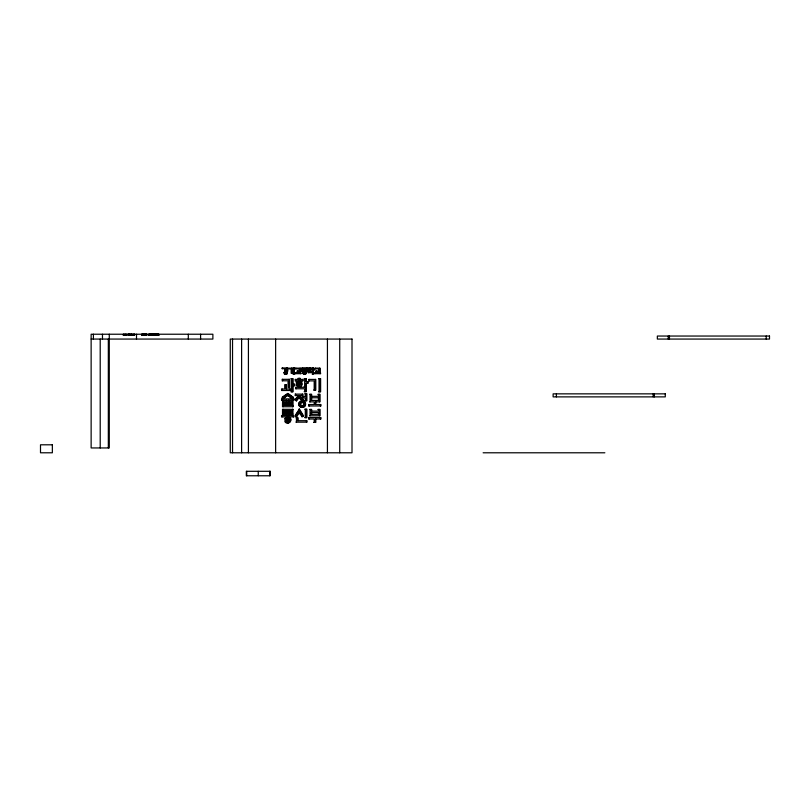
<?xml version="1.0" encoding="UTF-8"?>
<svg xmlns="http://www.w3.org/2000/svg" width="810" height="810" viewBox="0 0 810 810"><rect width="100%" height="100%" fill="white"/><g stroke="black" fill="none" stroke-linecap="round" stroke-linejoin="round"><path stroke-width="1.21" d="M283.895 372.489L285.798 371.263A1.731 1.691 -90 0 1 286.618 371.699L286.618 373.896A1.731 1.691 -90 0 1 285.798 374.321L284.847 374.23M298.839 402.884L298.839 405.395M308.185 370.089C311.394 366.16 311.394 374.544 308.185 370.626M302.798 372.387L302.798 373.531M303.315 372.387L303.315 373.531M296.197 416.796L298.941 411.956L302.231 416.694L303.527 415.854L299.457 409.121L295.447 414.983M299.457 411.956L296.713 416.796L295.387 415.965L299.457 409.121M296.095 382.836C303.963 375.313 303.963 392.546 296.095 385.013M286.264 373.126C284.745 375.141 283.915 370.889 286.072 372.175M299.325 397.214L296.187 400.808L299.325 397.214L301.958 400.585L303.092 399.644L299.801 395.533M298.293 395.533L295.012 399.836L296.703 400.808M295.529 399.836L298.809 395.533L295.032 395.533M292.005 398.571L293.473 397.426L292.005 398.571L287.489 395.31L282.974 398.571L288.006 395.31L292.521 398.571M299.143 402.337L302.454 400.899M284.857 418.466L288.006 417.16M298.809 397.214L301.442 400.585L303.092 399.644M282.022 397.426L286.578 394.146M293.473 397.426L288.006 393.488L282.538 397.426L283.49 398.571M298.819 382.573C295.782 387.798 304.732 382.826 298.303 382.573C295.204 384.537 300.996 386.937 300.196 383.363M287.408 418.608C284.047 424.268 293.817 418.972 286.892 418.608C283.095 422.952 292.643 421.068 287.489 418.497M303.527 415.854L301.715 416.694L302.231 416.694M303.234 407.116C306.22 406.104 305.694 401.385 302.596 400.97M303.365 371.739L305.107 371.739A1.549 1.519 -90 0 1 305.664 372.387L305.664 373.531A1.549 1.519 -90 0 1 305.107 374.179L303.365 374.179M303.882 371.739L305.623 371.739A1.549 1.519 -90 0 1 306.19 372.387L306.19 373.531A1.549 1.519 -90 0 1 305.623 374.179L303.882 374.179M299.447 386.694C302.899 386.218 302.262 380.882 298.85 381.105M298.768 381.166C295.326 381.611 295.944 386.988 299.366 386.745M301.786 400.97C298.303 401.416 298.303 406.863 301.786 407.308M288.127 422.942C291.013 422.628 291.529 418.264 288.725 417.393M287.368 417.221L285.373 418.466A2.663 2.602 -90 0 0 284.847 420.086L285.768 422.132L288.006 423.002M302.434 402.317C300.561 402.286 300.014 405.121 301.755 405.8M301.917 405.931C303.811 405.972 304.358 403.137 302.596 402.449M301.938 407.379C306.899 408.159 306.818 400.1 301.938 400.899M303.112 407.308L300.632 407.116L299.143 405.942M91.135 339.066L212.878 339.066L212.878 334.226L91.135 334.226L91.135 447.95L109.279 447.95L109.279 334.226M312.144 367.791L313.429 367.791L313.429 369.279M281.991 367.973L285.515 367.973L285.515 371L284.745 371L284.745 368.671L281.991 368.671M285.535 368.489L287.064 368.489L287.064 367.791M285.535 369.137L287.064 369.137L287.064 369.725L285.535 369.725M285.535 370.373L287.064 370.373L287.064 371.162M301.381 370.524L307.598 370.524L307.598 371.213L301.381 371.213M318.765 371.01L318.016 371.01L318.016 372.985L316.477 372.985L316.477 371.01M312.144 371.628L313.429 371.628L313.429 370.059M308.023 371.982L313.429 371.982L313.429 374.088L312.144 374.088M318.846 371.871L320.132 371.871L320.132 368.145L314.827 368.145L314.827 368.844L319.363 368.844L319.363 371.871M308.023 372.681L312.66 372.681L312.66 374.088M294.88 372.985L297.594 372.985L297.594 371.01M314.381 372.985L316.234 372.985L316.234 371.01M294.88 373.683L301.097 373.683L301.097 372.985L297.847 372.985L297.847 371.01M314.381 373.683L320.598 373.683L320.598 372.985L318.249 372.985L318.249 371.01M290.922 378.604L293.038 378.604L293.038 384.173M304.145 378.604L306.261 378.604L306.261 381.692M318.492 378.604L320.618 378.604L320.618 391.807L318.492 391.807M282.032 379.333L289.646 379.333L289.646 387.494L288.066 387.494L288.066 380.791L282.032 380.791M295.042 379.434L298.505 379.434L298.505 378.331L300.216 378.331L300.216 379.434M308.721 379.424L315.789 379.424L315.789 390.086L313.662 390.086M295.042 380.852L303.092 380.852L303.092 379.434L299.7 379.434L299.7 378.331M308.721 380.892L314.189 380.892L314.189 390.086M304.145 386.562L306.261 386.562L306.261 383.322M295.579 387.312L306.261 387.312L306.261 391.686L304.145 391.686M295.579 388.759L304.661 388.759L304.661 391.686M290.922 391.807L293.038 391.807L293.038 385.732M288.006 393.488L287.489 393.488L292.957 397.426M304.773 393.741L306.899 393.741L306.899 400.748L304.773 400.748M295.032 394.126L302.95 394.126L302.95 395.533L299.285 395.533L302.565 399.644M309.531 394.308L311.637 394.308L311.637 396.333M317.905 394.308L320.011 394.308L320.011 401.861L315.313 401.861L315.313 404.524L320.952 404.524L320.952 405.982L308.59 405.982M287.489 395.31L288.006 395.31M302.373 396.475L305.299 396.475L305.299 393.741M302.373 397.882L305.299 397.882L305.299 400.748M301.442 400.585L301.958 400.585M309.531 401.861L314.209 401.861L314.209 404.524L308.59 404.524M304.773 409.202L306.899 409.202L306.899 417.656L304.773 417.656M309.531 409.425L311.637 409.425L311.637 411.095M317.905 409.425L320.011 409.425L320.011 415.783L309.531 415.783M308.59 417.555L320.952 417.555L320.952 419.013L315.313 419.013L315.313 422.405M295.923 417.737L298.039 417.737L298.039 420.694M308.59 419.013L314.209 419.013L314.209 422.405M295.923 422.152L307.01 422.152L307.01 420.694L297.523 420.694L297.523 417.737M313.693 422.405L315.829 422.405L315.829 419.013M483.125 452.79L604.867 452.79M287.489 417.16L288.643 417.221M298.85 382.472L299.406 382.573M288.127 417.221C294.739 417.919 288.542 426.617 284.857 421.696M284.33 373.896L283.895 373.106M298.941 409.121L303.011 415.854M298.941 411.956L300.601 414.801M766.23 336.039L766.23 339.066M669.445 336.039L669.445 339.066M668.24 336.039L668.24 339.066M654.399 393.852L654.399 396.88M653.184 393.852L653.184 396.88M556.399 393.852L556.399 396.88M339.724 339.066L339.724 452.79M327.432 339.066L327.432 452.79M320.436 404.524L320.436 405.982M320.436 417.555L320.436 419.013M320.082 372.985L320.082 373.683M320.092 378.604L320.092 391.807M319.616 368.145L319.616 371.871M319.484 394.308L319.484 401.861M319.484 409.425L319.484 415.783M319.018 378.604L319.018 391.807M318.846 368.844L318.765 372.985M318.421 394.308L318.421 396.333L311.121 396.333L311.121 394.308M318.421 409.425L318.421 411.095L311.121 411.095L311.121 409.425M316.993 372.985L316.993 371.01L315.718 371.01L315.718 372.985M315.829 401.861L315.829 404.524M315.343 368.145L315.343 368.844M315.262 379.424L315.262 390.086M314.898 372.985L314.898 373.683M313.804 369.279L313.804 370.059M312.913 367.791L312.913 369.279L314.32 369.279L314.32 370.059L312.913 370.059L312.913 371.628M312.913 371.982L312.913 374.088M312.66 367.791L312.66 371.628M311.637 397.761L311.637 400.413M311.637 412.523L311.637 414.335M310.524 368.196L309.187 367.659L309.187 368.196M310.007 367.659L310.007 368.196L311.901 368.196L311.901 368.874L308.286 368.874L308.286 368.196L309.703 367.659M310.048 394.308L310.048 401.861M310.048 409.425L310.048 415.783M309.238 379.424L309.238 380.892M309.106 404.524L309.106 405.982M309.106 417.555L309.106 419.013M308.539 371.982L308.539 372.681M307.587 381.692L307.587 383.322M307.081 370.524L307.081 371.213M306.625 367.872L306.625 368.55M306.646 369.38L306.646 370.048M306.494 420.694L306.494 422.152M306.372 393.741L306.372 400.748M306.372 409.202L306.372 417.656M305.745 378.604L305.745 381.692L308.114 381.692L308.114 383.322L305.745 383.322L305.745 386.562M305.745 387.312L305.745 391.686M305.299 409.202L305.299 417.656M304.661 378.604L304.661 386.562M303.122 368.55L303.122 369.38M302.899 396.475L302.899 397.882M302.565 379.434L302.565 380.852M302.353 367.872L302.353 370.048M302.434 394.126L302.434 395.533M301.897 370.524L301.897 371.213M300.581 372.985L300.581 373.683M300.115 368.145L300.115 371.871M299.862 371.871L299.862 368.844L295.326 368.844L295.326 368.145L300.632 368.145L300.632 371.871L299.346 371.871L299.346 368.844M298.363 372.985L298.363 371.01L297.078 371.01L297.078 372.985M297.989 378.331L297.989 379.434M296.44 417.737L296.44 422.152M296.095 387.312L296.095 388.759M295.842 368.145L295.842 368.844M295.559 379.434L295.559 380.852M295.549 394.126L295.549 395.533M295.397 372.985L295.397 373.683M294.182 384.173L294.182 385.732M293.817 367.791L293.817 374.149M293.564 367.791L293.564 374.149M293.412 398.874L293.412 400.221M293.412 415.54L293.412 416.887M292.643 405.395L292.643 406.721M292.521 378.604L292.521 384.173L294.698 384.173L294.698 385.732L292.521 385.732L292.521 391.807M292.461 401.233L292.461 404.585M292.45 409.333L292.45 410.67M292.39 411.369L292.39 412.654M292.491 413.383L292.491 414.69M291.499 368.185L291.499 373.319M291.438 378.604L291.438 391.807M290.881 402.54L290.881 403.299M289.929 389.033L289.929 390.491M289.13 379.333L289.13 387.494M288.805 400.221L288.805 401.233M288.805 414.69L288.805 415.54M287.317 367.791L287.317 371.162M286.669 400.221L286.669 401.233M286.669 414.69L286.669 415.54M286.548 368.489L286.548 367.791L287.833 367.791L287.833 371.162L286.548 371.162L286.548 370.373M286.548 369.137L286.548 369.725M286.305 389.033L286.305 384.679L284.715 384.679L284.715 389.033L281.566 389.033L281.566 390.491L290.446 390.491L290.446 389.033L285.788 389.033L285.788 384.679M286.051 368.489L286.051 369.137M286.051 369.725L286.051 370.373M284.624 410.67L284.624 411.369M284.624 412.654L284.624 413.383M284.614 404.585L284.614 405.395M283.024 401.233L283.024 402.54M283.024 403.299L283.024 406.721M283.024 409.333L283.024 414.69M282.508 367.973L282.508 368.671M282.548 379.333L282.548 380.791M282.083 389.033L282.083 390.491M282.083 398.874L282.083 400.221M282.083 415.54L282.083 416.887M275.633 339.066L275.633 452.79M269.76 471.298L269.76 475.774M258.248 471.298L258.248 475.774M248.417 339.066L248.417 452.79M246.736 471.298L246.736 475.774M241.613 339.066L241.613 452.79M232.531 339.066L232.531 452.79M200.586 334.226L200.586 339.066M188.305 334.226L188.305 339.066M158.78 334.226L158.78 335.431M158.689 334.226L158.689 335.431M158.547 334.226L158.547 335.431M158.213 334.226L158.213 335.431M157.737 334.226L157.737 335.431M157.596 334.226L157.596 335.431M157.464 334.226L157.484 335.431M157.019 334.226L157.019 335.431M156.765 334.226L156.765 335.431M156.35 334.226L156.35 335.431M156.127 334.226L156.127 335.431M155.955 334.226L156.026 335.431M155.317 334.226L155.317 335.431M155.105 334.226L155.105 335.431M154.862 334.226L154.862 335.431M154.74 334.226L154.74 335.431M154.669 334.226L154.669 335.431M154.467 334.226L154.427 335.431M154.285 334.226L154.295 335.431M153.849 334.226L153.849 335.431M153.708 334.226L153.708 335.431L153.566 334.226M153.424 334.226L153.353 335.431M152.675 334.226L152.675 335.431M152.513 335.431L152.574 334.226L152.432 335.431M152.067 334.226L152.067 335.431M151.976 334.226L151.976 335.431M151.338 334.226L151.338 335.431M151.035 334.226L151.035 335.431L150.883 334.226M150.65 334.226L150.65 335.431M150.417 334.226L150.417 335.431M149.931 334.226L149.931 335.431M149.769 334.226L149.769 335.431M149.536 334.226L149.536 335.431M149.394 334.226L149.394 335.431M149.192 334.226L149.192 335.431M148.999 334.226L148.999 335.431M148.888 334.226L148.888 335.431M146.812 334.226L146.812 335.431M146.59 334.226L146.59 335.431M146.468 334.226L146.468 335.431M145.952 334.226L145.952 335.431M145.851 334.226L145.851 335.431M145.618 334.226L145.618 335.431M145.344 334.226L145.344 335.431M145.233 334.226L145.172 335.431M144.95 334.226L145.051 335.431M144.777 334.226L144.798 335.431M144.656 334.226L144.656 335.431M144.413 334.226L144.413 335.431M143.917 334.226L143.917 335.431M143.643 334.226L143.643 335.431M143.39 334.226L143.492 335.431M143.076 334.226L143.076 335.431L142.945 334.226M142.742 334.226L142.742 335.431M141.861 334.226L141.861 335.431M141.618 334.226L141.679 335.431M136.505 334.226L136.505 339.066M134.561 334.226L134.561 335.431M134.278 334.226L134.278 335.431M133.913 334.226L133.913 335.431M133.407 334.226L133.407 335.431M132.789 334.226L132.779 335.431M132.06 334.226L132.06 335.431M131.625 334.226L131.625 335.431M131.423 334.226L131.423 335.431M131.078 334.226L131.22 335.431M130.288 334.226L130.288 335.431M130.015 334.226L130.015 335.431M129.823 334.226L129.823 335.431M129.337 334.226L129.337 335.431M128.901 334.226L128.901 335.431M128.668 334.226L128.668 335.431M128.517 334.226L128.517 335.431M127.727 334.226L127.727 335.431M126.38 334.226L126.38 335.431M125.975 334.226L125.854 335.431M125.428 334.226L125.428 335.431M124.851 334.226L124.851 335.431M124.72 334.226L124.72 335.431M123.474 334.226L123.474 335.431M123.343 334.226L123.343 335.431M108.327 339.066L108.327 447.95M102.475 334.226L102.475 339.066M100.207 339.066L100.207 447.95M93.403 334.226L93.403 339.066M304.013 374.179A1.549 1.519 -90 0 1 303.446 373.531M303.446 372.387A1.549 1.519 -90 0 1 304.013 371.739M284.411 372.489L284.847 373.896L286.315 374.321A1.731 1.691 -90 0 0 287.135 373.896L287.135 371.699A1.731 1.691 -90 0 0 286.315 371.263L284.411 372.489M308.701 370.089C310.777 375.121 312.721 366.201 308.701 370.089M285.191 372.458C285.819 375.87 288.016 370.474 285.191 372.458M300.267 403.441L300.267 404.818L301.239 405.8C303.487 406.964 305.502 403.532 303.112 402.449L301.239 402.449L300.267 403.441M308.954 370.079C309.936 373.035 311.87 368.246 308.954 370.079M309.481 370.079C309.572 372.357 311.04 368.975 309.481 370.079M303.497 372.651C304.074 375.8 306.109 370.828 303.497 372.651M304.013 372.651C304.59 375.8 306.625 370.828 304.013 372.651M769.5 336.039L657.345 336.039L657.345 339.066L769.5 339.066L769.5 336.039M352.006 339.066L230.263 339.066L230.263 452.79L352.006 452.79L352.006 339.066M294.334 367.791L293.048 367.791L293.048 374.149L294.334 374.149L294.334 367.791M307.142 367.872L301.836 367.872L301.836 370.048L307.162 370.048L307.162 369.38L302.606 369.38L302.606 368.55L307.142 368.55L307.142 367.872M292.015 368.185L288.866 368.185L288.866 368.894L291.246 368.894L291.246 373.319L292.015 373.319L292.015 368.185M665.283 393.852L553.129 393.852L553.129 396.88L665.283 396.88L665.283 393.852M318.421 397.761L311.121 397.761L311.121 400.413L318.421 400.413L318.421 397.761M293.929 398.874L281.566 398.874L281.566 400.221L287.185 400.221L287.185 401.233L282.508 401.233L282.508 402.54L291.397 402.54L291.397 403.299L282.508 403.299L282.508 406.721L293.159 406.721L293.159 405.395L284.097 405.395L284.097 404.585L292.987 404.585L292.987 401.233L288.289 401.233L288.289 400.221L293.929 400.221L293.929 398.874M292.967 409.333L282.508 409.333L282.508 414.69L287.185 414.69L287.185 415.54L281.566 415.54L281.566 416.887L293.929 416.887L293.929 415.54L288.289 415.54L288.289 414.69L293.007 414.69L293.007 413.383L284.108 413.383L284.108 412.654L292.906 412.654L292.906 411.369L284.108 411.369L284.108 410.67L292.967 410.67L292.967 409.333M318.421 412.523L311.121 412.523L311.121 414.335L318.421 414.335L318.421 412.523M52.356 444.801L40.5 444.801L40.5 452.79L52.356 452.79L52.356 444.801M270.165 471.298L246.331 471.298L246.331 475.774L270.165 475.774L270.165 471.298M153.181 335.431L153.181 334.226L153.08 335.431M142.418 335.431L142.418 334.226L142.327 335.431"/></g></svg>
